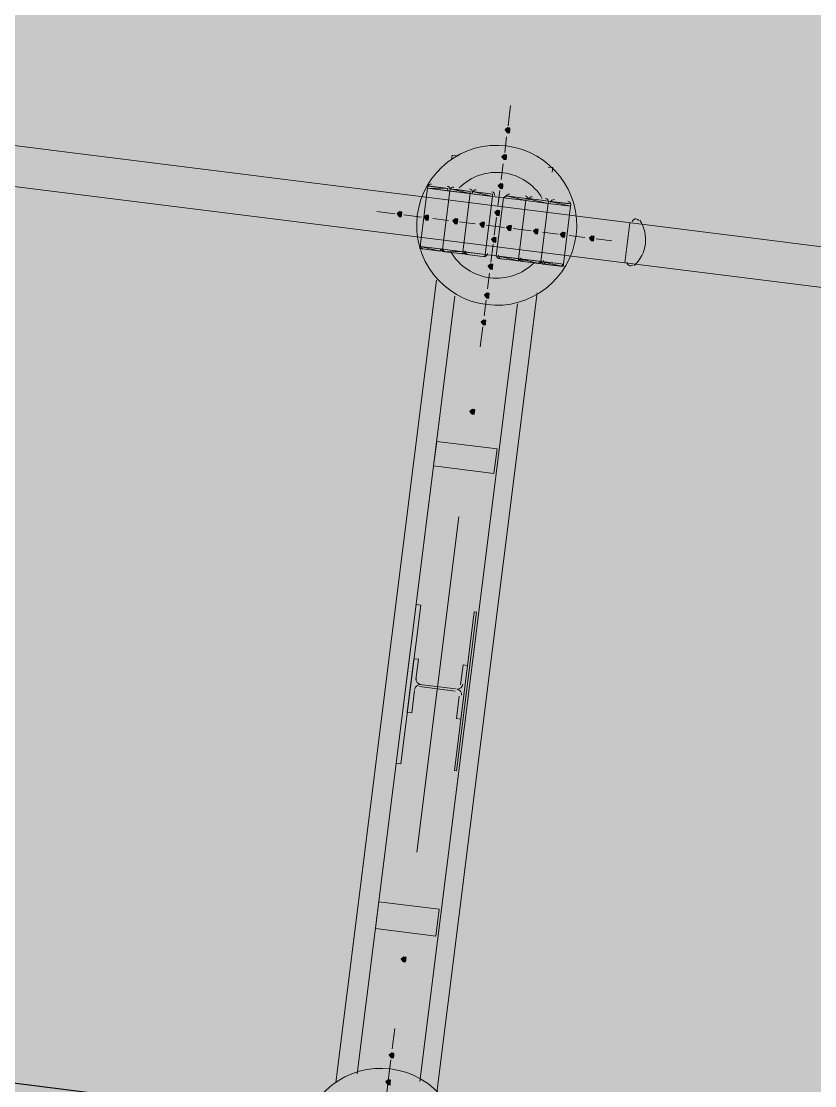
# Model space of a CAD drawing. Header units: metres. Extents: x -4 to 509425, y 7549 to 4732445.
# Drawn here: x 476030.109 to 476033.089, y 4719760.4 to 4719764.401 of the extents above; entities that cross this region are included whole.
import ezdxf

# ---------------------------------------------------------------- set-up
doc = ezdxf.new("R2010")
doc.units = ezdxf.units.M
doc.header["$LTSCALE"] = 0.01
doc.header["$MEASUREMENT"] = 0
doc.layers.get('0').update_dxf_attribs({"lineweight": 0})
doc.layers.add('_SUBESTACIÓN', color=1, linetype='Continuous')
doc.layers.add('SUBESTACION LA VID', color=253, linetype='Continuous')

# ---------------------------------------------------------------- blocks, each defined once
blk = doc.blocks.new('A$Cfff6051d')
at = {"layer": 'SUBESTACION LA VID', "transparency": 33554687}
h = blk.add_hatch(color=256, dxfattribs=at)
h.dxf.hatch_style = 2
h.paths.add_polyline_path([(476031.9436, 4719763.9909), (476031.9446, 4719763.9993), (476031.9362, 4719764.0004), (476031.9268, 4719763.993), (476031.9341, 4719763.9836), (476031.9425, 4719763.9825)])
h = blk.add_hatch(color=256, dxfattribs=at)
h.dxf.hatch_style = 2
h.paths.add_polyline_path([(476031.9309, 4719763.8901), (476031.932, 4719763.8985), (476031.9236, 4719763.8995), (476031.9141, 4719763.8922), (476031.9215, 4719763.8827), (476031.9299, 4719763.8817)])
h = blk.add_hatch(color=256, dxfattribs=at)
h.dxf.hatch_style = 2
h.paths.add_polyline_path([(476031.9173, 4719763.7809), (476031.9183, 4719763.7893), (476031.9099, 4719763.7903), (476031.9005, 4719763.783), (476031.9078, 4719763.7735), (476031.9162, 4719763.7725)])
h = blk.add_hatch(color=256, dxfattribs=at)
h.dxf.hatch_style = 2
h.paths.add_polyline_path([(476031.5371, 4719763.675), (476031.5381, 4719763.6834), (476031.5297, 4719763.6844), (476031.5203, 4719763.6771), (476031.5276, 4719763.6676), (476031.536, 4719763.6666)])
h = blk.add_hatch(color=256, dxfattribs=at)
h.dxf.hatch_style = 2
h.paths.add_polyline_path([(476031.9046, 4719763.6801), (476031.9057, 4719763.6885), (476031.8973, 4719763.6895), (476031.8878, 4719763.6822), (476031.8952, 4719763.6727), (476031.9036, 4719763.6717)])
h = blk.add_hatch(color=256, dxfattribs=at)
h.dxf.hatch_style = 2
h.paths.add_polyline_path([(476031.6379, 4719763.6623), (476031.6389, 4719763.6707), (476031.6305, 4719763.6718), (476031.6211, 4719763.6644), (476031.6284, 4719763.655), (476031.6368, 4719763.6539)])
h = blk.add_hatch(color=256, dxfattribs=at)
h.dxf.hatch_style = 2
h.paths.add_polyline_path([(476031.7471, 4719763.6486), (476031.7481, 4719763.657), (476031.7397, 4719763.6581), (476031.7303, 4719763.6507), (476031.7376, 4719763.6413), (476031.746, 4719763.6402)])
h = blk.add_hatch(color=256, dxfattribs=at)
h.dxf.hatch_style = 2
h.paths.add_polyline_path([(476031.8479, 4719763.636), (476031.849, 4719763.6444), (476031.8406, 4719763.6455), (476031.8311, 4719763.6381), (476031.8384, 4719763.6287), (476031.8468, 4719763.6276)])
h = blk.add_hatch(color=256, dxfattribs=at)
h.dxf.hatch_style = 2
h.paths.add_polyline_path([(476031.9487, 4719763.6234), (476031.9498, 4719763.6318), (476031.9414, 4719763.6328), (476031.9319, 4719763.6255), (476031.9392, 4719763.616), (476031.9476, 4719763.615)])
h = blk.add_hatch(color=256, dxfattribs=at)
h.dxf.hatch_style = 2
h.paths.add_polyline_path([(476032.0495, 4719763.6107), (476032.0506, 4719763.6191), (476032.0422, 4719763.6202), (476032.0327, 4719763.6128), (476032.0401, 4719763.6034), (476032.0485, 4719763.6023)])
h = blk.add_hatch(color=256, dxfattribs=at)
h.dxf.hatch_style = 2
h.paths.add_polyline_path([(476032.1503, 4719763.5981), (476032.1514, 4719763.6065), (476032.143, 4719763.6075), (476032.1335, 4719763.6002), (476032.1409, 4719763.5907), (476032.1493, 4719763.5897)])
h = blk.add_hatch(color=256, dxfattribs=at)
h.dxf.hatch_style = 2
h.paths.add_polyline_path([(476031.892, 4719763.5793), (476031.893, 4719763.5877), (476031.8846, 4719763.5887), (476031.8752, 4719763.5814), (476031.8825, 4719763.5719), (476031.8909, 4719763.5709)])
h = blk.add_hatch(color=256, dxfattribs=at)
h.dxf.hatch_style = 2
h.paths.add_polyline_path([(476032.2595, 4719763.5844), (476032.2606, 4719763.5928), (476032.2522, 4719763.5939), (476032.2427, 4719763.5865), (476032.2501, 4719763.5771), (476032.2585, 4719763.576)])
h = blk.add_hatch(color=256, dxfattribs=at)
h.dxf.hatch_style = 2
h.paths.add_polyline_path([(476031.8793, 4719763.4785), (476031.8804, 4719763.4869), (476031.872, 4719763.4879), (476031.8625, 4719763.4806), (476031.8699, 4719763.4711), (476031.8783, 4719763.4701)])
h = blk.add_hatch(color=256, dxfattribs=at)
h.dxf.hatch_style = 2
h.paths.add_polyline_path([(476031.8657, 4719763.3693), (476031.8667, 4719763.3777), (476031.8583, 4719763.3787), (476031.8489, 4719763.3714), (476031.8562, 4719763.3619), (476031.8646, 4719763.3609)])
h = blk.add_hatch(color=256, dxfattribs=at)
h.dxf.hatch_style = 2
h.paths.add_polyline_path([(476031.853, 4719763.2685), (476031.8541, 4719763.2769), (476031.8457, 4719763.2779), (476031.8362, 4719763.2706), (476031.8436, 4719763.2611), (476031.852, 4719763.2601)])
h = blk.add_hatch(color=256, dxfattribs=at)
h.dxf.hatch_style = 2
h.paths.add_polyline_path([(476031.8109, 4719762.9325), (476031.8119, 4719762.9409), (476031.8035, 4719762.9419), (476031.7941, 4719762.9346), (476031.8014, 4719762.9251), (476031.8098, 4719762.9241)])
h = blk.add_hatch(color=256, dxfattribs=at)
h.dxf.hatch_style = 2
h.paths.add_polyline_path([(476031.5529, 4719760.8744), (476031.5539, 4719760.8828), (476031.5455, 4719760.8838), (476031.5361, 4719760.8765), (476031.5434, 4719760.867), (476031.5518, 4719760.866)])
h = blk.add_hatch(color=256, dxfattribs=at)
h.dxf.hatch_style = 2
h.paths.add_polyline_path([(476031.5076, 4719760.5132), (476031.5086, 4719760.5216), (476031.5002, 4719760.5226), (476031.4908, 4719760.5153), (476031.4981, 4719760.5058), (476031.5065, 4719760.5048)])
h = blk.add_hatch(color=256, dxfattribs=at)
h.dxf.hatch_style = 2
h.paths.add_polyline_path([(476031.4949, 4719760.4124), (476031.496, 4719760.4208), (476031.4876, 4719760.4218), (476031.4781, 4719760.4145), (476031.4855, 4719760.405), (476031.4939, 4719760.404)])
at = {"layer": 'SUBESTACION LA VID', "lineweight": 15}
for p, q in [((476073.0778, 4719758.5438), (475977.8264, 4719770.4854)), ((476073.0589, 4719758.3926), (475977.8075, 4719770.3342)), ((476072.6429, 4719755.0745), (475976.8959, 4719767.0782)), ((476031.9468, 4719764.0844), (476031.9373, 4719764.0088)), ((476031.932, 4719763.9668), (476031.9247, 4719763.9079)), ((476031.9194, 4719763.8659), (476031.912, 4719763.8071)), ((476031.6348, 4719763.7736), (476031.6074, 4719763.5552)), ((476031.703, 4719763.7736), (476031.6442, 4719763.781)), ((476031.7188, 4719763.7631), (476031.6914, 4719763.5447)), ((476031.6914, 4719763.5447), (476031.7188, 4719763.7631)), ((476031.787, 4719763.7631), (476031.7282, 4719763.7705)), ((476031.871, 4719763.7526), (476031.8122, 4719763.7599)), ((476031.9068, 4719763.7651), (476031.8994, 4719763.7063)), ((476031.7944, 4719763.7536), (476031.767, 4719763.5352)), ((476031.767, 4719763.5352), (476031.7944, 4719763.7536)), ((476031.851, 4719763.5247), (476031.8784, 4719763.7431)), ((476031.893, 4719763.5194), (476031.9204, 4719763.7378)), ((476031.9382, 4719763.7441), (476031.997, 4719763.7368)), ((476032.0044, 4719763.7273), (476031.977, 4719763.5089)), ((476031.977, 4719763.5089), (476032.0044, 4719763.7273)), ((476032.0223, 4719763.7336), (476032.0727, 4719763.7273)), ((476032.1063, 4719763.7231), (476032.1567, 4719763.7167)), ((476031.5119, 4719763.6781), (476031.4447, 4719763.6866)), ((476032.0884, 4719763.7168), (476032.061, 4719763.4984)), ((476032.061, 4719763.4984), (476032.0884, 4719763.7168)), ((476032.1724, 4719763.7062), (476032.145, 4719763.4878)), ((476031.6127, 4719763.6655), (476031.5455, 4719763.6739)), ((476031.7135, 4719763.6529), (476031.6547, 4719763.6602)), ((476031.8143, 4719763.6402), (476031.7555, 4719763.6476)), ((476031.8941, 4719763.6643), (476031.8857, 4719763.5971)), ((476032.376, 4719763.493), (476032.395, 4719763.6442)), ((476031.9235, 4719763.6265), (476031.8563, 4719763.6349)), ((476032.0243, 4719763.6139), (476031.9571, 4719763.6223)), ((476032.1251, 4719763.6012), (476032.0663, 4719763.6086)), ((476031.8815, 4719763.5635), (476031.873, 4719763.4963)), ((476032.2259, 4719763.5886), (476032.1671, 4719763.596)), ((476032.3267, 4719763.576), (476032.2679, 4719763.5833)), ((476031.6147, 4719763.5458), (476031.6735, 4719763.5384)), ((476031.6987, 4719763.5352), (476031.7575, 4719763.5279)), ((476031.7828, 4719763.5247), (476031.8416, 4719763.5173)), ((476031.9676, 4719763.5015), (476031.9088, 4719763.5089)), ((476032.0432, 4719763.4921), (476031.9928, 4719763.4984)), ((476032.1272, 4719763.4815), (476032.0768, 4719763.4879)), ((476031.8678, 4719763.4543), (476031.8604, 4719763.3955)), ((476031.6683, 4719763.4281), (476031.2902, 4719760.4124)), ((476031.371, 4719760.445), (476031.7375, 4719763.3683)), ((476032.0463, 4719763.3808), (476031.6682, 4719760.365)), ((476031.6063, 4719760.4155), (476031.9728, 4719763.3388)), ((476031.8551, 4719763.3535), (476031.8478, 4719763.2947)), ((476031.8425, 4719763.2527), (476031.833, 4719763.1771)), ((476031.595, 4719761.2786), (476031.753, 4719762.5387)), ((476031.6047, 4719761.9003), (476031.7391, 4719761.8834)), ((476031.7402, 4719761.8918), (476031.6058, 4719761.9087)), ((476031.5118, 4719760.615), (476031.5023, 4719760.5394)), ((476031.337, 4719759.2206), (476031.495, 4719760.4806)), ((476031.4971, 4719760.4974), (476031.4897, 4719760.4386))]:
    blk.add_line(p, q, dxfattribs=at)
at = {"layer": 'SUBESTACION LA VID', "lineweight": 0}
for p, q in [((476031.6348, 4719763.7736), (476031.7104, 4719763.7642)), ((476031.6358, 4719763.782), (476031.7114, 4719763.7726)), ((476031.6358, 4719763.782), (476031.7114, 4719763.7726)), ((476031.6358, 4719763.782), (476031.7114, 4719763.7726)), ((476031.6358, 4719763.782), (476031.7114, 4719763.7726)), ((476031.6358, 4719763.782), (476031.7114, 4719763.7726)), ((476031.6442, 4719763.781), (476031.7114, 4719763.7726)), ((476031.6442, 4719763.781), (476031.7114, 4719763.7726)), ((476031.6442, 4719763.781), (476031.703, 4719763.7736)), ((476031.7198, 4719763.7715), (476031.7944, 4719763.7536)), ((476031.7198, 4719763.7715), (476031.7954, 4719763.762)), ((476031.7198, 4719763.7715), (476031.7954, 4719763.762)), ((476031.7198, 4719763.7715), (476031.7954, 4719763.762)), ((476031.7198, 4719763.7715), (476031.7954, 4719763.762)), ((476031.7282, 4719763.7705), (476031.7954, 4719763.762)), ((476031.7282, 4719763.7705), (476031.787, 4719763.7631)), ((476031.7282, 4719763.7705), (476031.787, 4719763.7631)), ((476031.8038, 4719763.761), (476031.8784, 4719763.7431)), ((476031.8038, 4719763.761), (476031.8794, 4719763.7515)), ((476031.8038, 4719763.761), (476031.8794, 4719763.7515)), ((476031.8038, 4719763.761), (476031.8794, 4719763.7515)), ((476031.8038, 4719763.761), (476031.8794, 4719763.7515)), ((476031.8038, 4719763.761), (476031.871, 4719763.7526)), ((476031.8038, 4719763.761), (476031.871, 4719763.7526)), ((476031.8122, 4719763.7599), (476031.871, 4719763.7526)), ((476031.8122, 4719763.7599), (476031.871, 4719763.7526)), ((476031.7944, 4719763.7536), (476031.8784, 4719763.7431)), ((476031.8028, 4719763.7526), (476031.8784, 4719763.7431)), ((476031.8028, 4719763.7526), (476031.8784, 4719763.7431)), ((476031.9298, 4719763.7452), (476032.0044, 4719763.7273)), ((476031.9298, 4719763.7452), (476032.0054, 4719763.7357)), ((476031.9298, 4719763.7452), (476032.0054, 4719763.7357)), ((476031.9298, 4719763.7452), (476032.0054, 4719763.7357)), ((476031.9298, 4719763.7452), (476032.0054, 4719763.7357)), ((476031.9298, 4719763.7452), (476031.997, 4719763.7368)), ((476031.9298, 4719763.7452), (476031.997, 4719763.7368)), ((476031.9382, 4719763.7441), (476031.997, 4719763.7368)), ((476031.9382, 4719763.7441), (476031.997, 4719763.7368)), ((476032.0044, 4719763.7273), (476032.0884, 4719763.7168)), ((476032.0054, 4719763.7357), (476032.0884, 4719763.7168)), ((476032.0139, 4719763.7347), (476032.0895, 4719763.7252)), ((476032.0139, 4719763.7347), (476032.0895, 4719763.7252)), ((476032.0139, 4719763.7347), (476032.0811, 4719763.7262)), ((476032.0139, 4719763.7347), (476032.0811, 4719763.7262)), ((476032.0139, 4719763.7347), (476032.0811, 4719763.7262)), ((476032.0139, 4719763.7347), (476032.0811, 4719763.7262)), ((476032.0223, 4719763.7336), (476032.0811, 4719763.7262)), ((476032.0223, 4719763.7336), (476032.0811, 4719763.7262)), ((476032.0979, 4719763.7241), (476032.1735, 4719763.7146)), ((476032.0979, 4719763.7241), (476032.1735, 4719763.7146)), ((476032.0979, 4719763.7241), (476032.1651, 4719763.7157)), ((476032.0979, 4719763.7241), (476032.1651, 4719763.7157)), ((476032.1063, 4719763.7231), (476032.1651, 4719763.7157)), ((476032.1063, 4719763.7231), (476032.1651, 4719763.7157)), ((476032.0884, 4719763.7168), (476032.1724, 4719763.7062)), ((476032.0884, 4719763.7168), (476032.1724, 4719763.7062)), ((476031.6819, 4719763.5373), (476031.6063, 4719763.5468)), ((476031.6819, 4719763.5373), (476031.6063, 4719763.5468)), ((476031.683, 4719763.5458), (476031.6074, 4719763.5552)), ((476031.6819, 4719763.5373), (476031.6147, 4719763.5458)), ((476031.6819, 4719763.5373), (476031.6147, 4719763.5458)), ((476031.7575, 4719763.5279), (476031.6903, 4719763.5363)), ((476031.7659, 4719763.5268), (476031.6903, 4719763.5363)), ((476031.7659, 4719763.5268), (476031.6903, 4719763.5363)), ((476031.7659, 4719763.5268), (476031.6903, 4719763.5363)), ((476031.7659, 4719763.5268), (476031.6903, 4719763.5363)), ((476031.7659, 4719763.5268), (476031.6903, 4719763.5363)), ((476031.767, 4719763.5352), (476031.6903, 4719763.5363)), ((476031.767, 4719763.5352), (476031.6914, 4719763.5447)), ((476031.767, 4719763.5352), (476031.6914, 4719763.5447)), ((476031.767, 4719763.5352), (476031.6914, 4719763.5447)), ((476031.7575, 4719763.5279), (476031.6987, 4719763.5352)), ((476031.7575, 4719763.5279), (476031.6987, 4719763.5352)), ((476031.8416, 4719763.5173), (476031.7744, 4719763.5258)), ((476031.85, 4719763.5163), (476031.7744, 4719763.5258)), ((476031.85, 4719763.5163), (476031.7744, 4719763.5258)), ((476031.85, 4719763.5163), (476031.7744, 4719763.5258)), ((476031.85, 4719763.5163), (476031.7744, 4719763.5258)), ((476031.85, 4719763.5163), (476031.7744, 4719763.5258)), ((476031.85, 4719763.5163), (476031.7744, 4719763.5258)), ((476031.851, 4719763.5247), (476031.7754, 4719763.5342)), ((476031.9676, 4719763.5015), (476031.9004, 4719763.51)), ((476031.976, 4719763.5005), (476031.9004, 4719763.51)), ((476031.976, 4719763.5005), (476031.9014, 4719763.5184)), ((476031.9676, 4719763.5015), (476031.9088, 4719763.5089)), ((476032.06, 4719763.49), (476031.977, 4719763.5089)), ((476032.0516, 4719763.491), (476031.9844, 4719763.4994)), ((476032.0516, 4719763.491), (476031.9844, 4719763.4994)), ((476032.06, 4719763.49), (476031.9844, 4719763.4994)), ((476032.06, 4719763.49), (476031.9844, 4719763.4994)), ((476032.06, 4719763.49), (476031.9844, 4719763.4994)), ((476032.0516, 4719763.491), (476031.9928, 4719763.4984)), ((476032.1356, 4719763.4805), (476032.0684, 4719763.4889)), ((476032.1356, 4719763.4805), (476032.0684, 4719763.4889)), ((476032.1356, 4719763.4805), (476032.0684, 4719763.4889)), ((476032.1356, 4719763.4805), (476032.0684, 4719763.4889)), ((476032.144, 4719763.4794), (476032.0684, 4719763.4889)), ((476032.144, 4719763.4794), (476032.0684, 4719763.4889)), ((476032.144, 4719763.4794), (476032.0684, 4719763.4889)), ((476032.1356, 4719763.4805), (476032.0768, 4719763.4879))]:
    blk.add_line(p, q, dxfattribs=at)
at = {"layer": 'SUBESTACION LA VID', "lineweight": 15}
for points in [[(476073.0589, 4719758.3926), (476073.0778, 4719758.5438), (475977.8264, 4719770.4854), (475977.8075, 4719770.3342), (476073.0589, 4719758.3926)], [(476072.6239, 4719754.9233), (476072.6429, 4719755.0745), (475976.8959, 4719767.0782), (475976.8769, 4719766.927), (476072.6239, 4719754.9233)], [(476031.7524, 4719763.8954), (476031.7272, 4719763.8986), (476031.7251, 4719763.8818)], [(476032.0884, 4719763.8533), (476032.1052, 4719763.8512), (476032.1031, 4719763.8344)], [(476031.745, 4719763.7684), (476031.7282, 4719763.7705), (476031.7198, 4719763.7715), (476031.7188, 4719763.7631), (476031.7104, 4719763.7642), (476031.7114, 4719763.7726), (476031.703, 4719763.7736), (476031.6442, 4719763.781), (476031.6358, 4719763.782), (476031.6348, 4719763.7736), (476031.6074, 4719763.5552), (476031.6063, 4719763.5468), (476031.6147, 4719763.5458), (476031.6735, 4719763.5384), (476031.6819, 4719763.5373), (476031.683, 4719763.5458), (476031.6914, 4719763.5447), (476031.6903, 4719763.5363), (476031.6987, 4719763.5352), (476031.7575, 4719763.5279), (476031.7659, 4719763.5268), (476031.767, 4719763.5352), (476031.7754, 4719763.5342), (476031.7744, 4719763.5258), (476031.7828, 4719763.5247), (476031.8416, 4719763.5173), (476031.85, 4719763.5163), (476031.851, 4719763.5247), (476031.893, 4719763.5194), (476031.9004, 4719763.51), (476031.9088, 4719763.5089), (476031.9676, 4719763.5015), (476031.976, 4719763.5005), (476031.977, 4719763.5089), (476031.9844, 4719763.4994), (476031.9928, 4719763.4984), (476032.0432, 4719763.4921), (476032.0516, 4719763.491), (476032.06, 4719763.49), (476032.061, 4719763.4984), (476032.0684, 4719763.4889), (476032.0768, 4719763.4879), (476032.1272, 4719763.4815), (476032.1356, 4719763.4805), (476032.144, 4719763.4794), (476032.145, 4719763.4878), (476032.1724, 4719763.7062), (476032.1735, 4719763.7146), (476032.1651, 4719763.7157), (476032.1567, 4719763.7167), (476032.1063, 4719763.7231), (476032.0979, 4719763.7241), (476032.0895, 4719763.7252), (476032.0884, 4719763.7168), (476032.0895, 4719763.7252), (476032.0811, 4719763.7262), (476032.0727, 4719763.7273), (476032.0223, 4719763.7336), (476032.0139, 4719763.7347), (476032.0054, 4719763.7357), (476032.0044, 4719763.7273), (476032.0054, 4719763.7357), (476031.997, 4719763.7368), (476031.9382, 4719763.7441), (476031.9298, 4719763.7452), (476031.9204, 4719763.7378), (476031.8784, 4719763.7431), (476031.8794, 4719763.7515), (476031.871, 4719763.7526), (476031.8122, 4719763.7599), (476031.8038, 4719763.761), (476031.8028, 4719763.7526), (476031.7944, 4719763.7536), (476031.7954, 4719763.762), (476031.787, 4719763.7631), (476031.745, 4719763.7684)], [(476031.6575, 4719762.7298), (476031.6691, 4719762.8222), (476031.8959, 4719762.7938), (476031.8843, 4719762.7014), (476031.6575, 4719762.7298)], [(476031.5342, 4719761.6105), (476031.609, 4719762.2069), (476031.5922, 4719762.209), (476031.5174, 4719761.6126), (476031.5342, 4719761.6105)], [(476031.7358, 4719761.5852), (476031.8106, 4719762.1816), (476031.819, 4719762.1806), (476031.7442, 4719761.5842), (476031.7358, 4719761.5852)], [(476031.5837, 4719762.0053), (476031.5585, 4719761.8037), (476031.5753, 4719761.8016), (476031.5858, 4719761.8856)], [(476031.5911, 4719761.9276), (476031.6005, 4719762.0032), (476031.5837, 4719762.0053)], [(476031.7538, 4719761.8645), (476031.7433, 4719761.7805), (476031.7601, 4719761.7784), (476031.7853, 4719761.98), (476031.7685, 4719761.9821), (476031.7591, 4719761.9065)], [(476031.4395, 4719760.991), (476031.4521, 4719761.0918), (476031.679, 4719761.0633), (476031.6663, 4719760.9625), (476031.4395, 4719760.991)]]:
    blk.add_lwpolyline(points, dxfattribs=at)
at = {"layer": 'SUBESTACION LA VID'}
for points in [[(476031.9436, 4719763.9909), (476031.9446, 4719763.9993), (476031.9362, 4719764.0004), (476031.9268, 4719763.993), (476031.9341, 4719763.9836), (476031.9425, 4719763.9825)], [(476031.9309, 4719763.8901), (476031.932, 4719763.8985), (476031.9236, 4719763.8995), (476031.9141, 4719763.8922), (476031.9215, 4719763.8827), (476031.9299, 4719763.8817)], [(476031.9173, 4719763.7809), (476031.9183, 4719763.7893), (476031.9099, 4719763.7903), (476031.9005, 4719763.783), (476031.9078, 4719763.7735), (476031.9162, 4719763.7725)], [(476031.5371, 4719763.675), (476031.5381, 4719763.6834), (476031.5297, 4719763.6844), (476031.5203, 4719763.6771), (476031.5276, 4719763.6676), (476031.536, 4719763.6666)], [(476031.9046, 4719763.6801), (476031.9057, 4719763.6885), (476031.8973, 4719763.6895), (476031.8878, 4719763.6822), (476031.8952, 4719763.6727), (476031.9036, 4719763.6717)], [(476031.6379, 4719763.6623), (476031.6389, 4719763.6707), (476031.6305, 4719763.6718), (476031.6211, 4719763.6644), (476031.6284, 4719763.655), (476031.6368, 4719763.6539)], [(476031.7471, 4719763.6486), (476031.7481, 4719763.657), (476031.7397, 4719763.6581), (476031.7303, 4719763.6507), (476031.7376, 4719763.6413), (476031.746, 4719763.6402)], [(476031.8479, 4719763.636), (476031.849, 4719763.6444), (476031.8406, 4719763.6455), (476031.8311, 4719763.6381), (476031.8384, 4719763.6287), (476031.8468, 4719763.6276)], [(476031.9487, 4719763.6234), (476031.9498, 4719763.6318), (476031.9414, 4719763.6328), (476031.9319, 4719763.6255), (476031.9392, 4719763.616), (476031.9476, 4719763.615)], [(476032.0495, 4719763.6107), (476032.0506, 4719763.6191), (476032.0422, 4719763.6202), (476032.0327, 4719763.6128), (476032.0401, 4719763.6034), (476032.0485, 4719763.6023)], [(476032.1503, 4719763.5981), (476032.1514, 4719763.6065), (476032.143, 4719763.6075), (476032.1335, 4719763.6002), (476032.1409, 4719763.5907), (476032.1493, 4719763.5897)], [(476031.892, 4719763.5793), (476031.893, 4719763.5877), (476031.8846, 4719763.5887), (476031.8752, 4719763.5814), (476031.8825, 4719763.5719), (476031.8909, 4719763.5709)], [(476032.2595, 4719763.5844), (476032.2606, 4719763.5928), (476032.2522, 4719763.5939), (476032.2427, 4719763.5865), (476032.2501, 4719763.5771), (476032.2585, 4719763.576)], [(476031.8793, 4719763.4785), (476031.8804, 4719763.4869), (476031.872, 4719763.4879), (476031.8625, 4719763.4806), (476031.8699, 4719763.4711), (476031.8783, 4719763.4701)], [(476031.8657, 4719763.3693), (476031.8667, 4719763.3777), (476031.8583, 4719763.3787), (476031.8489, 4719763.3714), (476031.8562, 4719763.3619), (476031.8646, 4719763.3609)], [(476031.853, 4719763.2685), (476031.8541, 4719763.2769), (476031.8457, 4719763.2779), (476031.8362, 4719763.2706), (476031.8436, 4719763.2611), (476031.852, 4719763.2601)], [(476031.8109, 4719762.9325), (476031.8119, 4719762.9409), (476031.8035, 4719762.9419), (476031.7941, 4719762.9346), (476031.8014, 4719762.9251), (476031.8098, 4719762.9241)], [(476031.5529, 4719760.8744), (476031.5539, 4719760.8828), (476031.5455, 4719760.8838), (476031.5361, 4719760.8765), (476031.5434, 4719760.867), (476031.5518, 4719760.866)], [(476031.5076, 4719760.5132), (476031.5086, 4719760.5216), (476031.5002, 4719760.5226), (476031.4908, 4719760.5153), (476031.4981, 4719760.5058), (476031.5065, 4719760.5048)], [(476031.4949, 4719760.4124), (476031.496, 4719760.4208), (476031.4876, 4719760.4218), (476031.4781, 4719760.4145), (476031.4855, 4719760.405), (476031.4939, 4719760.404)]]:
    blk.add_lwpolyline(points, close=True, dxfattribs=at)
at = {"layer": 'SUBESTACION LA VID', "lineweight": 0}
for points in [[(476031.9436, 4719763.9909), (476031.9446, 4719763.9993), (476031.9362, 4719764.0004), (476031.9268, 4719763.993), (476031.9341, 4719763.9836), (476031.9425, 4719763.9825)], [(476031.9309, 4719763.8901), (476031.932, 4719763.8985), (476031.9236, 4719763.8995), (476031.9141, 4719763.8922), (476031.9215, 4719763.8827), (476031.9299, 4719763.8817)], [(476031.9173, 4719763.7809), (476031.9183, 4719763.7893), (476031.9099, 4719763.7903), (476031.9005, 4719763.783), (476031.9078, 4719763.7735), (476031.9162, 4719763.7725)], [(476031.5371, 4719763.675), (476031.5381, 4719763.6834), (476031.5297, 4719763.6844), (476031.5203, 4719763.6771), (476031.5276, 4719763.6676), (476031.536, 4719763.6666)], [(476031.9046, 4719763.6801), (476031.9057, 4719763.6885), (476031.8973, 4719763.6895), (476031.8878, 4719763.6822), (476031.8952, 4719763.6727), (476031.9036, 4719763.6717)], [(476031.6379, 4719763.6623), (476031.6389, 4719763.6707), (476031.6305, 4719763.6718), (476031.6211, 4719763.6644), (476031.6284, 4719763.655), (476031.6368, 4719763.6539)], [(476031.7471, 4719763.6486), (476031.7481, 4719763.657), (476031.7397, 4719763.6581), (476031.7303, 4719763.6507), (476031.7376, 4719763.6413), (476031.746, 4719763.6402)], [(476031.8479, 4719763.636), (476031.849, 4719763.6444), (476031.8406, 4719763.6455), (476031.8311, 4719763.6381), (476031.8384, 4719763.6287), (476031.8468, 4719763.6276)], [(476031.9487, 4719763.6234), (476031.9498, 4719763.6318), (476031.9414, 4719763.6328), (476031.9319, 4719763.6255), (476031.9392, 4719763.616), (476031.9476, 4719763.615)], [(476032.0495, 4719763.6107), (476032.0506, 4719763.6191), (476032.0422, 4719763.6202), (476032.0327, 4719763.6128), (476032.0401, 4719763.6034), (476032.0485, 4719763.6023)], [(476032.1503, 4719763.5981), (476032.1514, 4719763.6065), (476032.143, 4719763.6075), (476032.1335, 4719763.6002), (476032.1409, 4719763.5907), (476032.1493, 4719763.5897)], [(476031.892, 4719763.5793), (476031.893, 4719763.5877), (476031.8846, 4719763.5887), (476031.8752, 4719763.5814), (476031.8825, 4719763.5719), (476031.8909, 4719763.5709)], [(476032.2595, 4719763.5844), (476032.2606, 4719763.5928), (476032.2522, 4719763.5939), (476032.2427, 4719763.5865), (476032.2501, 4719763.5771), (476032.2585, 4719763.576)], [(476031.8793, 4719763.4785), (476031.8804, 4719763.4869), (476031.872, 4719763.4879), (476031.8625, 4719763.4806), (476031.8699, 4719763.4711), (476031.8783, 4719763.4701)], [(476031.8657, 4719763.3693), (476031.8667, 4719763.3777), (476031.8583, 4719763.3787), (476031.8489, 4719763.3714), (476031.8562, 4719763.3619), (476031.8646, 4719763.3609)], [(476031.853, 4719763.2685), (476031.8541, 4719763.2769), (476031.8457, 4719763.2779), (476031.8362, 4719763.2706), (476031.8436, 4719763.2611), (476031.852, 4719763.2601)], [(476031.8109, 4719762.9325), (476031.8119, 4719762.9409), (476031.8035, 4719762.9419), (476031.7941, 4719762.9346), (476031.8014, 4719762.9251), (476031.8098, 4719762.9241)], [(476031.5529, 4719760.8744), (476031.5539, 4719760.8828), (476031.5455, 4719760.8838), (476031.5361, 4719760.8765), (476031.5434, 4719760.867), (476031.5518, 4719760.866)], [(476031.5076, 4719760.5132), (476031.5086, 4719760.5216), (476031.5002, 4719760.5226), (476031.4908, 4719760.5153), (476031.4981, 4719760.5058), (476031.5065, 4719760.5048)], [(476031.4949, 4719760.4124), (476031.496, 4719760.4208), (476031.4876, 4719760.4218), (476031.4781, 4719760.4145), (476031.4855, 4719760.405), (476031.4939, 4719760.404)]]:
    blk.add_lwpolyline(points, close=True, dxfattribs=at)
for points in [[(476031.8784, 4719763.7431), (476031.6348, 4719763.7736), (476031.7944, 4719763.7536)], [(476031.7944, 4719763.7536), (476031.7188, 4719763.7631), (476031.6348, 4719763.7736)], [(476031.7104, 4719763.7642), (476031.6348, 4719763.7736), (476031.7114, 4719763.7726)], [(476031.7188, 4719763.7631), (476031.7944, 4719763.7536), (476031.7188, 4719763.7631)], [(476031.7282, 4719763.7705), (476031.787, 4719763.7631), (476031.7282, 4719763.7705)], [(476032.0884, 4719763.7168), (476032.0044, 4719763.7273), (476031.9204, 4719763.7378), (476032.0044, 4719763.7273)], [(476031.9204, 4719763.7378), (476032.0044, 4719763.7273), (476032.0884, 4719763.7168)], [(476032.0884, 4719763.7168), (476032.1724, 4719763.7062), (476032.0895, 4719763.7252)], [(476032.0979, 4719763.7241), (476032.1651, 4719763.7157), (476032.0979, 4719763.7241)], [(476031.6063, 4719763.5468), (476031.6819, 4719763.5373), (476031.6074, 4719763.5552)], [(476031.6819, 4719763.5373), (476031.6063, 4719763.5468), (476031.6819, 4719763.5373)], [(476031.6074, 4719763.5552), (476031.6914, 4719763.5447), (476031.851, 4719763.5247)], [(476031.6735, 4719763.5384), (476031.6147, 4719763.5458), (476031.6735, 4719763.5384)], [(476031.7754, 4719763.5342), (476031.851, 4719763.5247), (476031.767, 4719763.5352)], [(476031.8416, 4719763.5173), (476031.7828, 4719763.5247), (476031.8416, 4719763.5173)], [(476031.893, 4719763.5194), (476031.977, 4719763.5089), (476032.061, 4719763.4984)], [(476032.145, 4719763.4878), (476031.893, 4719763.5194), (476031.977, 4719763.5089)], [(476031.9088, 4719763.5089), (476031.9676, 4719763.5015), (476031.9004, 4719763.51)], [(476031.976, 4719763.5005), (476031.9004, 4719763.51), (476031.976, 4719763.5005)], [(476032.061, 4719763.4984), (476031.977, 4719763.5089), (476032.061, 4719763.4984), (476032.145, 4719763.4878)], [(476031.977, 4719763.5089), (476032.145, 4719763.4878), (476032.061, 4719763.4984)], [(476032.0516, 4719763.491), (476031.9844, 4719763.4994), (476032.06, 4719763.49)], [(476032.144, 4719763.4794), (476032.061, 4719763.4984), (476032.145, 4719763.4878)]]:
    blk.add_lwpolyline(points, dxfattribs=at)
at = {"layer": 'SUBESTACION LA VID'}
for points in [[(475976.8769, 4719766.927), (475976.8769, 4719766.927), (475976.8959, 4719767.0782), (475976.8959, 4719767.0782), (475976.8959, 4719767.0782), (476072.6239, 4719754.9233), (476072.6239, 4719754.9233), (476072.6239, 4719754.9233), (475976.8769, 4719766.927), (475976.8769, 4719766.927)], [(475976.8959, 4719767.0782), (475976.8959, 4719767.0782), (476072.6239, 4719754.9233), (476072.6239, 4719754.9233), (476072.6239, 4719754.9233), (476072.6429, 4719755.0745), (476072.6429, 4719755.0745), (476072.6429, 4719755.0745), (475976.8959, 4719767.0782), (475976.8959, 4719767.0782)]]:
    blk.add_open_spline(points, degree=3, knots=[0, 0, 0, 0, 1, 1, 1, 2, 2, 2, 3, 3, 3, 3], dxfattribs=at)
at = {"layer": 'SUBESTACION LA VID', "lineweight": 0}
for points in [[(475976.8769, 4719766.927), (475976.8769, 4719766.927), (475976.8959, 4719767.0782), (475976.8959, 4719767.0782), (475976.8959, 4719767.0782), (476072.6239, 4719754.9233), (476072.6239, 4719754.9233), (476072.6239, 4719754.9233), (475976.8769, 4719766.927), (475976.8769, 4719766.927)], [(475976.8959, 4719767.0782), (475976.8959, 4719767.0782), (476072.6239, 4719754.9233), (476072.6239, 4719754.9233), (476072.6239, 4719754.9233), (476072.6429, 4719755.0745), (476072.6429, 4719755.0745), (476072.6429, 4719755.0745), (475976.8959, 4719767.0782), (475976.8959, 4719767.0782)]]:
    blk.add_open_spline(points, degree=3, knots=[0, 0, 0, 0, 1, 1, 1, 2, 2, 2, 3, 3, 3, 3], dxfattribs=at)
at = {"layer": 'SUBESTACION LA VID', "lineweight": 15}
for points, knots in [([(476031.5964, 4719763.6718), (476031.5758, 4719763.5071), (476031.6925, 4719763.3568), (476031.8572, 4719763.3362), (476032.0219, 4719763.3156), (476032.1722, 4719763.4323), (476032.1928, 4719763.597), (476032.2135, 4719763.7617), (476032.0967, 4719763.912), (476031.932, 4719763.9326), (476031.7673, 4719763.9533), (476031.6171, 4719763.8365), (476031.5964, 4719763.6718)], [0, 0, 0, 0, 1, 1, 1, 2, 2, 2, 3, 3, 3, 4, 4, 4, 4]), ([(476032.066, 4719763.7355), (476032.0347, 4719763.7886), (476031.9805, 4719763.8242), (476031.9194, 4719763.8318), (476031.8582, 4719763.8395), (476031.797, 4719763.8184), (476031.7535, 4719763.7747)], [0, 0, 0, 0, 1, 1, 1, 2, 2, 2, 2]), ([(476032.4271, 4719763.6528), (476032.4241, 4719763.6572), (476032.4188, 4719763.6593), (476032.4136, 4719763.6581), (476032.4084, 4719763.6569), (476032.4046, 4719763.6526), (476032.4039, 4719763.6474)], [0, 0, 0, 0, 1, 1, 1, 2, 2, 2, 2]), ([(476031.7236, 4719763.5327), (476031.755, 4719763.48), (476031.809, 4719763.4446), (476031.8699, 4719763.437), (476031.9308, 4719763.4294), (476031.9918, 4719763.4503), (476032.0352, 4719763.4937)], [0, 0, 0, 0, 1, 1, 1, 2, 2, 2, 2]), ([(476032.385, 4719763.4961), (476032.3843, 4719763.4909), (476032.387, 4719763.4858), (476032.3917, 4719763.4833), (476032.3964, 4719763.4808), (476032.4021, 4719763.4816), (476032.4061, 4719763.4851)], [0, 0, 0, 0, 1, 1, 1, 2, 2, 2, 2]), ([(476031.1615, 4719760.2025), (476031.1408, 4719760.0378), (476031.2576, 4719759.8875), (476031.4223, 4719759.8669), (476031.587, 4719759.8462), (476031.7372, 4719759.963), (476031.7579, 4719760.1277), (476031.7785, 4719760.2924), (476031.6618, 4719760.4426), (476031.4971, 4719760.4633), (476031.3324, 4719760.4839), (476031.1821, 4719760.3672), (476031.1615, 4719760.2025)], [0, 0, 0, 0, 1, 1, 1, 2, 2, 2, 3, 3, 3, 4, 4, 4, 4])]:
    blk.add_open_spline(points, degree=3, knots=knots, dxfattribs=at)
for points in [[(476031.6495, 4719763.7889), (476031.6425, 4719763.7897), (476031.6362, 4719763.7848), (476031.6353, 4719763.7778)], [(476031.7193, 4719763.7673), (476031.7202, 4719763.7743), (476031.7152, 4719763.7806), (476031.7083, 4719763.7815)], [(476031.7335, 4719763.7783), (476031.7265, 4719763.7792), (476031.7202, 4719763.7743), (476031.7193, 4719763.7673)], [(476031.8033, 4719763.7568), (476031.8042, 4719763.7637), (476031.7992, 4719763.7701), (476031.7923, 4719763.771)], [(476031.8175, 4719763.7678), (476031.8105, 4719763.7687), (476031.8042, 4719763.7637), (476031.8033, 4719763.7568)], [(476031.8873, 4719763.7462), (476031.8882, 4719763.7532), (476031.8832, 4719763.7596), (476031.8763, 4719763.7604)], [(476031.9435, 4719763.752), (476031.9365, 4719763.7529), (476031.9302, 4719763.7479), (476031.9293, 4719763.741)], [(476032.0133, 4719763.7304), (476032.0142, 4719763.7374), (476032.0093, 4719763.7438), (476032.0023, 4719763.7446)], [(476032.0275, 4719763.7415), (476032.0205, 4719763.7423), (476032.0142, 4719763.7374), (476032.0133, 4719763.7304)], [(476032.0889, 4719763.721), (476032.0898, 4719763.7279), (476032.0849, 4719763.7343), (476032.0779, 4719763.7352)], [(476032.1115, 4719763.7309), (476032.1045, 4719763.7318), (476032.0982, 4719763.7269), (476032.0973, 4719763.7199)], [(476032.1729, 4719763.7104), (476032.1738, 4719763.7174), (476032.1689, 4719763.7238), (476032.1619, 4719763.7246)], [(476032.4109, 4719763.4832), (476032.4593, 4719763.5268), (476032.4683, 4719763.5993), (476032.4322, 4719763.6535)], [(476031.6079, 4719763.5594), (476031.6071, 4719763.5525), (476031.612, 4719763.5461), (476031.6189, 4719763.5452)], [(476031.6778, 4719763.5379), (476031.6847, 4719763.537), (476031.6911, 4719763.5419), (476031.6919, 4719763.5489)], [(476031.6919, 4719763.5489), (476031.6911, 4719763.5419), (476031.696, 4719763.5356), (476031.703, 4719763.5347)], [(476031.7618, 4719763.5273), (476031.7687, 4719763.5265), (476031.7751, 4719763.5314), (476031.7759, 4719763.5384)], [(476031.7759, 4719763.5384), (476031.7751, 4719763.5314), (476031.78, 4719763.5251), (476031.787, 4719763.5242)], [(476031.8458, 4719763.5168), (476031.8527, 4719763.5159), (476031.8591, 4719763.5209), (476031.8599, 4719763.5278)], [(476031.9019, 4719763.5226), (476031.9011, 4719763.5156), (476031.906, 4719763.5093), (476031.913, 4719763.5084)], [(476031.9718, 4719763.501), (476031.9787, 4719763.5001), (476031.9851, 4719763.5051), (476031.9859, 4719763.512)], [(476031.9859, 4719763.512), (476031.9851, 4719763.5051), (476031.99, 4719763.4987), (476031.997, 4719763.4979)], [(476032.0474, 4719763.4915), (476032.0543, 4719763.4907), (476032.0607, 4719763.4956), (476032.0615, 4719763.5026)], [(476032.0699, 4719763.5015), (476032.0691, 4719763.4946), (476032.074, 4719763.4882), (476032.081, 4719763.4873)], [(476032.1314, 4719763.481), (476032.1383, 4719763.4801), (476032.1447, 4719763.4851), (476032.1455, 4719763.492)], [(476031.5916, 4719761.9318), (476031.5901, 4719761.9202), (476031.5984, 4719761.9096), (476031.6099, 4719761.9082)], [(476031.6099, 4719761.9082), (476031.5984, 4719761.9096), (476031.5878, 4719761.9014), (476031.5863, 4719761.8898)], [(476031.7444, 4719761.8913), (476031.7559, 4719761.8899), (476031.7665, 4719761.8981), (476031.768, 4719761.9097)], [(476031.7627, 4719761.8677), (476031.7642, 4719761.8793), (476031.7559, 4719761.8899), (476031.7444, 4719761.8913)]]:
    blk.add_open_spline(points, degree=3, dxfattribs=at)

msp = doc.modelspace()

# ---------------------------------------------------------------- hatches: boundary and pattern name
at = {"layer": '_SUBESTACIÓN', "transparency": 33554559}
h = msp.add_hatch(color=1, dxfattribs=at)
h.dxf.hatch_style = 1
h.paths.add_polyline_path([(475968.6399, 4719805.825), (476089.9386, 4719790.615), (476078.1686, 4719696.74), (475956.8686, 4719711.9502)])

# ---------------------------------------------------------------- block references
at = {"linetype": 'Continuous'}
msp.add_blockref('A$Cfff6051d', (0, 0), dxfattribs=at)

doc.saveas('drawing.dxf')
